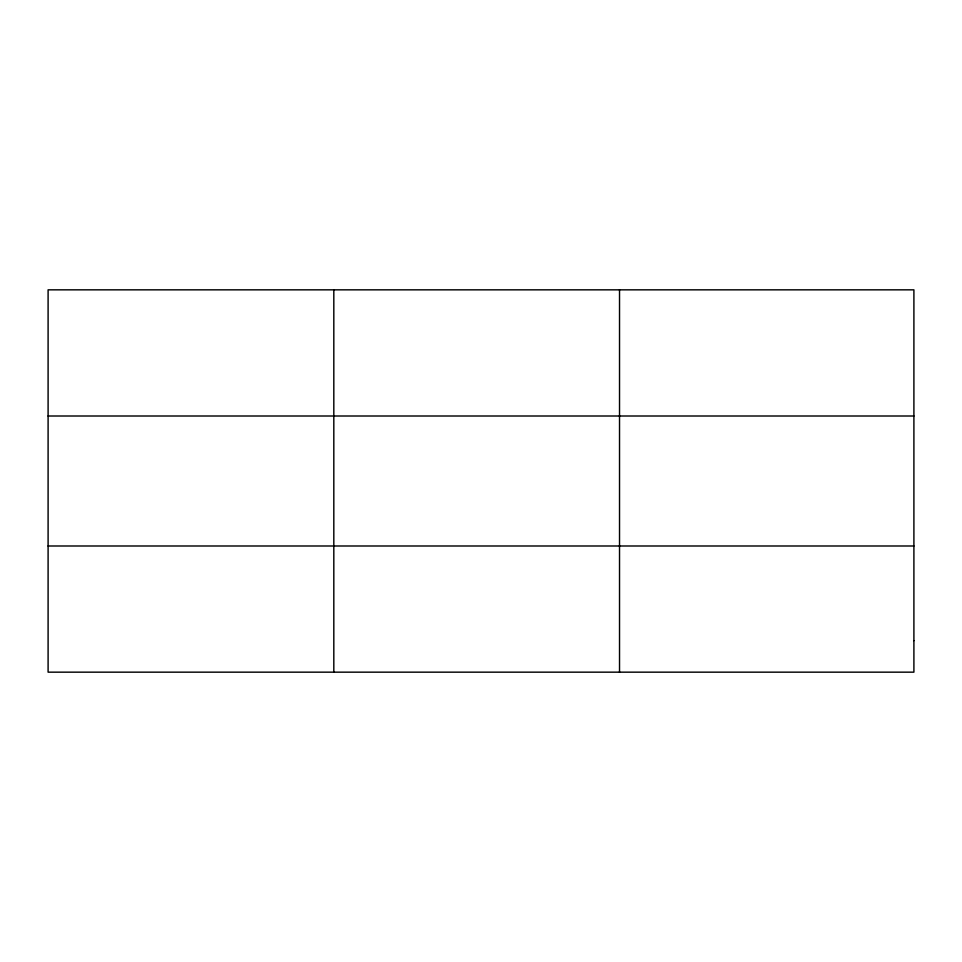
<?xml version="1.0" encoding="UTF-8"?>
<svg xmlns="http://www.w3.org/2000/svg" width="962" height="962" viewBox="0 0 962 962"><rect width="100%" height="100%" fill="white"/><g stroke="black" fill="none" stroke-linecap="round" stroke-linejoin="round"><path stroke-width="1.44" d="M333.814 289.839L333.814 672.161M619.528 289.839L619.528 672.161M48.1 416.005L913.9 416.005M48.1 545.995L913.9 545.995M913.9 640.62L913.9 672.161L48.1 672.161L48.1 289.839L913.9 289.839L913.9 640.62"/></g></svg>
